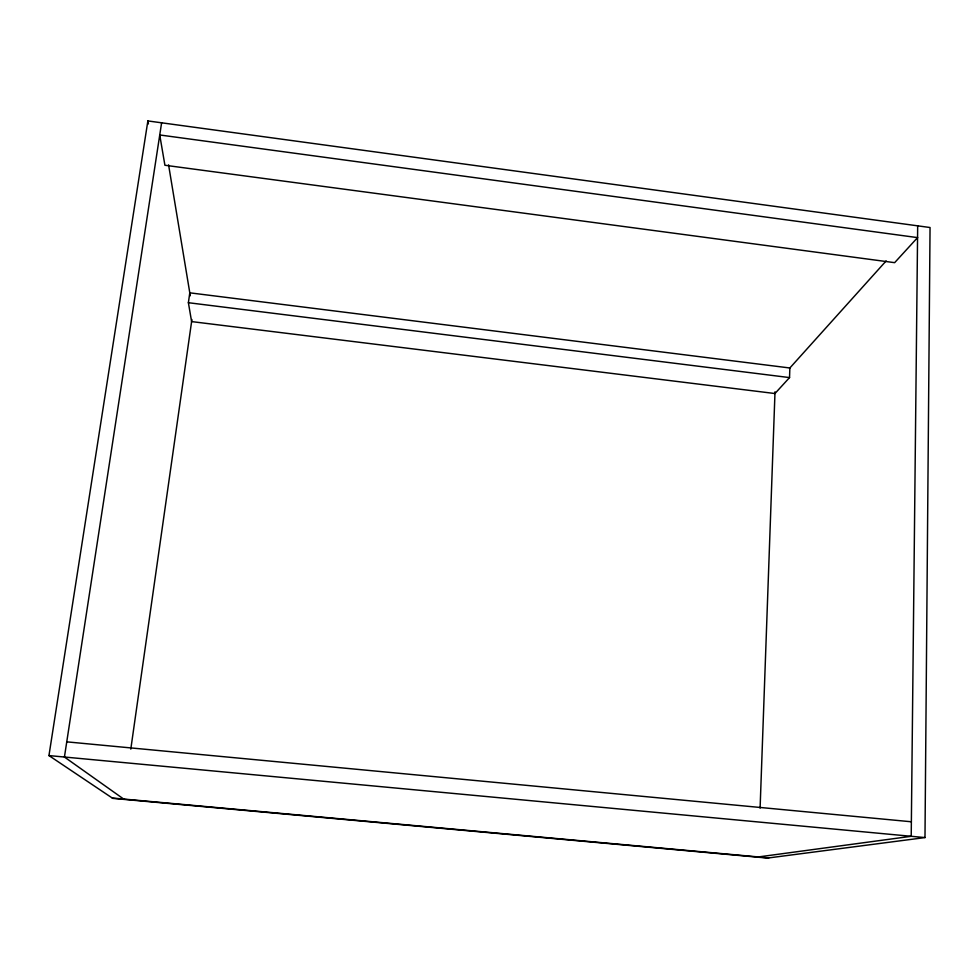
<?xml version="1.0" encoding="UTF-8"?>
<svg xmlns="http://www.w3.org/2000/svg" width="979" height="979" viewBox="0 0 979 979"><rect width="100%" height="100%" fill="white"/><g stroke="black" fill="none" stroke-linecap="round" stroke-linejoin="round"><path stroke-width="1.47" d="M924.984 837.583L930.05 227.52L147.866 120.931L48.95 755.58L112.781 798.374L767.524 858.069L924.984 837.583L48.95 755.58M917.678 225.831L911.216 836.299L758.346 856.943M789.539 377.588L789.857 367.982L189.791 292.831L188.384 302.707L191.603 321.589L774.952 393.534L789.539 377.588L188.384 302.707M760.096 808.14L775.013 391.808M130.794 749.143L191.896 319.546M161.608 122.803L64.43 757.024L123.684 799.06M789.527 368.349L886.154 260.903M112.255 798.02L768.821 857.898M66.756 741.849L911.376 821.773M147.866 120.931L148.416 123.917M168.572 164.839L190.281 295.78M917.556 237.616L894.635 262.666L164.913 165.255L159.736 134.967L917.556 237.616"/></g></svg>
